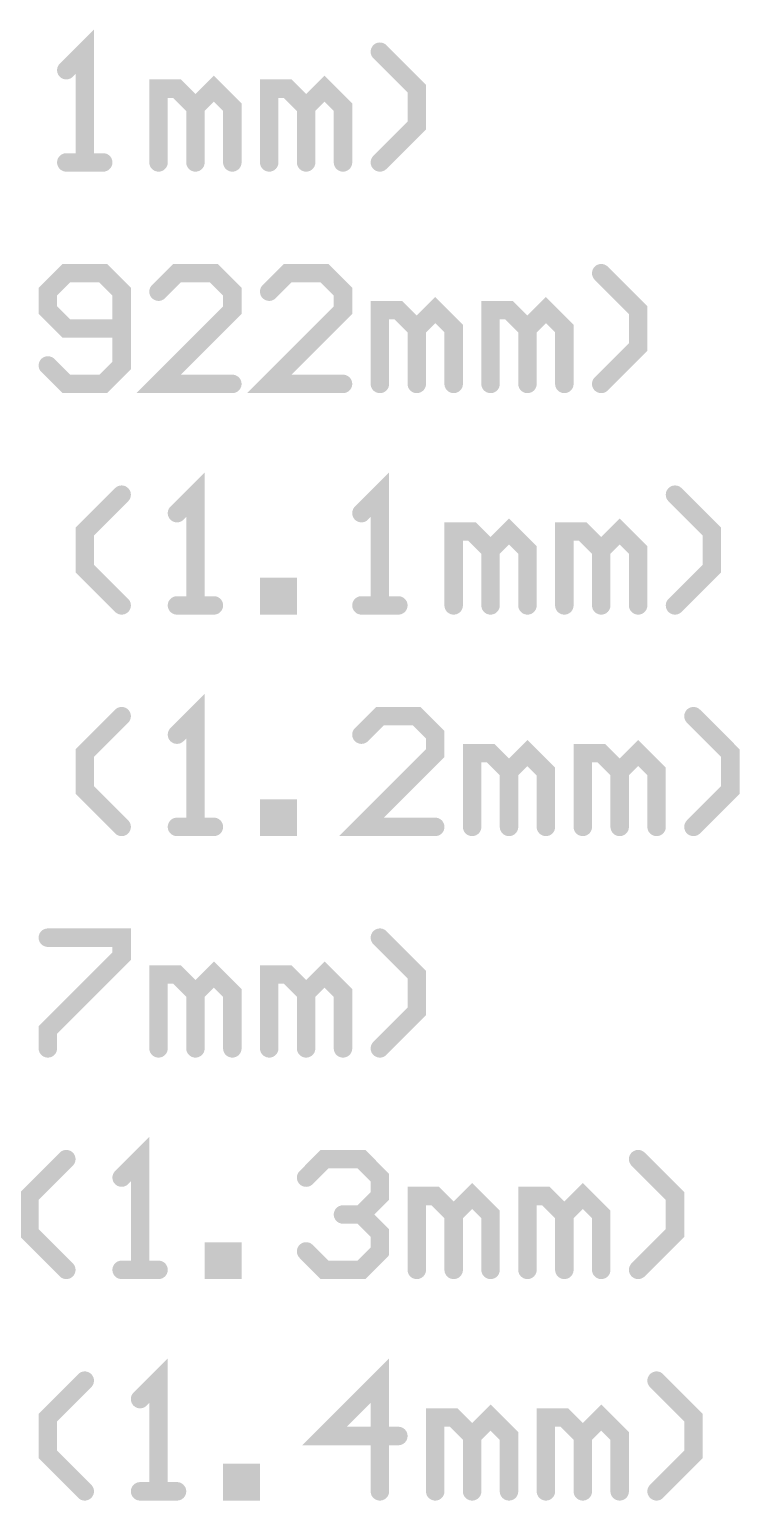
# Model space of a CAD drawing. Extents: x -9.8 to 23.3, y -7.1 to 14.3.
# Drawn here: x 13.63 to 14.014, y 1.545 to 2.342 of the extents above; entities that cross this region are included whole.
import ezdxf

# ---------------------------------------------------------------- set-up
doc = ezdxf.new("R2010")
doc.units = 0
doc.layers.add('2D_LINE_00', color=1, linetype='CONTINUOUS')

# ---------------------------------------------------------------- blocks, each defined once
blk = doc.blocks.new('SMOOTH_0$01')
at = {"const_width": 0.005}
blk.add_lwpolyline([(-0.0025, 0, 1), (0.0025, 0, 1)], format="xyb", close=True, dxfattribs=at)
blk = doc.blocks.new('DRAWING_2564')
at = {"layer": '2D_LINE_00', "const_width": 0.01}
blk.add_lwpolyline([(0, 0), (0.01999, 0), (0.00999, 0), (0.00999, 0.05998), (0, 0.04998)], dxfattribs=at)
at = {"layer": '2D_LINE_00'}
for p in [(0.00999, 0.05998), (0, 0.04998), (0, 0), (0.00999, 0), (0.01999, 0)]:
    blk.add_blockref('SMOOTH_0$01', p, dxfattribs=at)
blk = doc.blocks.new('DRAWING_2565')
at = {"layer": '2D_LINE_00', "const_width": 0.01}
blk.add_lwpolyline([(0, 0), (0, 0.03999), (0.01, 0.03999), (0.02, 0.02999), (0.02, 0), (0.02, 0.02999), (0.02999, 0.03999), (0.03999, 0.02999), (0.03999, 0)], dxfattribs=at)
at = {"layer": '2D_LINE_00'}
for p in [(0, 0.03999), (0.01, 0.03999), (0.02999, 0.03999), (0.02, 0.02999), (0.02, 0.02999), (0.03999, 0.02999), (0, 0), (0.02, 0), (0.03999, 0)]:
    blk.add_blockref('SMOOTH_0$01', p, dxfattribs=at)
blk = doc.blocks.new('DRAWING_2566')
at = {"layer": '2D_LINE_00', "const_width": 0.01}
blk.add_lwpolyline([(0, 0), (0, 0.03999), (0.01, 0.03999), (0.02, 0.02999), (0.02, 0), (0.02, 0.02999), (0.02999, 0.03999), (0.03999, 0.02999), (0.03999, 0)], dxfattribs=at)
at = {"layer": '2D_LINE_00'}
for p in [(0, 0.03999), (0.01, 0.03999), (0.02999, 0.03999), (0.02, 0.02999), (0.02, 0.02999), (0.03999, 0.02999), (0, 0), (0.02, 0), (0.03999, 0)]:
    blk.add_blockref('SMOOTH_0$01', p, dxfattribs=at)
blk = doc.blocks.new('DRAWING_2567')
at = {"layer": '2D_LINE_00', "const_width": 0.01}
blk.add_lwpolyline([(0, 0), (0.02, 0.01999), (0.02, 0.03999), (0, 0.05998)], dxfattribs=at)
at = {"layer": '2D_LINE_00'}
for p in [(0, 0.05998), (0.02, 0.03999), (0.02, 0.01999), (0, 0)]:
    blk.add_blockref('SMOOTH_0$01', p, dxfattribs=at)
blk = doc.blocks.new('DRAWING_2587')
at = {"layer": '2D_LINE_00', "const_width": 0.01}
blk.add_lwpolyline([(0, 0), (0.01, -0.01), (0.02999, -0.01), (0.03999, 0), (0.03999, 0.03998), (0.02999, 0.04998), (0.01, 0.04998), (0, 0.03998), (0, 0.02999), (0.01, 0.01999), (0.03999, 0.01999)], dxfattribs=at)
at = {"layer": '2D_LINE_00'}
for p in [(0.01, 0.04998), (0.02999, 0.04998), (0, 0.03998), (0.03999, 0.03998), (0, 0.02999), (0.01, 0.01999), (0.03999, 0.01999), (0, 0), (0.03999, 0), (0.01, -0.01), (0.02999, -0.01)]:
    blk.add_blockref('SMOOTH_0$01', p, dxfattribs=at)
blk = doc.blocks.new('DRAWING_2588')
at = {"layer": '2D_LINE_00', "const_width": 0.01}
blk.add_lwpolyline([(0, 0), (-0.03999, 0), (0, 0.03999), (0, 0.04998), (-0.01, 0.05998), (-0.02999, 0.05998), (-0.03999, 0.04998)], dxfattribs=at)
at = {"layer": '2D_LINE_00'}
for p in [(-0.02999, 0.05998), (-0.01, 0.05998), (-0.03999, 0.04998), (0, 0.04998), (0, 0.03999), (-0.03999, 0), (0, 0)]:
    blk.add_blockref('SMOOTH_0$01', p, dxfattribs=at)
blk = doc.blocks.new('DRAWING_2589')
at = {"layer": '2D_LINE_00', "const_width": 0.01}
blk.add_lwpolyline([(0, 0), (-0.03999, 0), (0, 0.03999), (0, 0.04998), (-0.01, 0.05998), (-0.02999, 0.05998), (-0.03999, 0.04998)], dxfattribs=at)
at = {"layer": '2D_LINE_00'}
for p in [(-0.02999, 0.05998), (-0.01, 0.05998), (-0.03999, 0.04998), (0, 0.04998), (0, 0.03999), (-0.03999, 0), (0, 0)]:
    blk.add_blockref('SMOOTH_0$01', p, dxfattribs=at)
blk = doc.blocks.new('DRAWING_2590')
at = {"layer": '2D_LINE_00', "const_width": 0.01}
blk.add_lwpolyline([(0, 0), (0, 0.03999), (0.01, 0.03999), (0.02, 0.02999), (0.02, 0), (0.02, 0.02999), (0.02999, 0.03999), (0.03999, 0.02999), (0.03999, 0)], dxfattribs=at)
at = {"layer": '2D_LINE_00'}
for p in [(0, 0.03999), (0.01, 0.03999), (0.02999, 0.03999), (0.02, 0.02999), (0.02, 0.02999), (0.03999, 0.02999), (0, 0), (0.02, 0), (0.03999, 0)]:
    blk.add_blockref('SMOOTH_0$01', p, dxfattribs=at)
blk = doc.blocks.new('DRAWING_2591')
at = {"layer": '2D_LINE_00', "const_width": 0.01}
blk.add_lwpolyline([(0, 0), (0, 0.03999), (0.01, 0.03999), (0.02, 0.02999), (0.02, 0), (0.02, 0.02999), (0.02999, 0.03999), (0.03999, 0.02999), (0.03999, 0)], dxfattribs=at)
at = {"layer": '2D_LINE_00'}
for p in [(0, 0.03999), (0.01, 0.03999), (0.02999, 0.03999), (0.02, 0.02999), (0.02, 0.02999), (0.03999, 0.02999), (0, 0), (0.02, 0), (0.03999, 0)]:
    blk.add_blockref('SMOOTH_0$01', p, dxfattribs=at)
blk = doc.blocks.new('DRAWING_2592')
at = {"layer": '2D_LINE_00', "const_width": 0.01}
blk.add_lwpolyline([(0, 0), (0.02, 0.01999), (0.02, 0.03999), (0, 0.05998)], dxfattribs=at)
at = {"layer": '2D_LINE_00'}
for p in [(0, 0.05998), (0.02, 0.03999), (0.02, 0.01999), (0, 0)]:
    blk.add_blockref('SMOOTH_0$01', p, dxfattribs=at)
blk = doc.blocks.new('DRAWING_2612')
at = {"layer": '2D_LINE_00', "const_width": 0.01}
blk.add_lwpolyline([(0, 0), (-0.02, 0.01999), (-0.02, 0.03999), (0, 0.05998)], dxfattribs=at)
at = {"layer": '2D_LINE_00'}
for p in [(0, 0.05998), (-0.02, 0.03999), (-0.02, 0.01999), (0, 0)]:
    blk.add_blockref('SMOOTH_0$01', p, dxfattribs=at)
blk = doc.blocks.new('DRAWING_2613')
at = {"layer": '2D_LINE_00', "const_width": 0.01}
blk.add_lwpolyline([(0, 0), (0.01999, 0), (0.01, 0), (0.01, 0.05998), (0, 0.04998)], dxfattribs=at)
at = {"layer": '2D_LINE_00'}
for p in [(0.01, 0.05998), (0, 0.04998), (0, 0), (0.01, 0), (0.01999, 0)]:
    blk.add_blockref('SMOOTH_0$01', p, dxfattribs=at)
blk = doc.blocks.new('DRAWING_2614')
at = {"layer": '2D_LINE_00', "const_width": 0.01}
blk.add_lwpolyline([(0, 0), (0, 0.01), (0.01, 0.01), (0.01, 0), (0, 0)], dxfattribs=at)
at = {"layer": '2D_LINE_00'}
for p in [(0, 0.01), (0.01, 0.01), (0, 0), (0, 0), (0.01, 0)]:
    blk.add_blockref('SMOOTH_0$01', p, dxfattribs=at)
blk = doc.blocks.new('DRAWING_2615')
at = {"layer": '2D_LINE_00', "const_width": 0.01}
blk.add_lwpolyline([(0, 0), (0.01999, 0), (0.00999, 0), (0.00999, 0.05998), (0, 0.04998)], dxfattribs=at)
at = {"layer": '2D_LINE_00'}
for p in [(0.00999, 0.05998), (0, 0.04998), (0, 0), (0.00999, 0), (0.01999, 0)]:
    blk.add_blockref('SMOOTH_0$01', p, dxfattribs=at)
blk = doc.blocks.new('DRAWING_2616')
at = {"layer": '2D_LINE_00', "const_width": 0.01}
blk.add_lwpolyline([(0, 0), (0, 0.03999), (0.01, 0.03999), (0.01999, 0.02999), (0.01999, 0), (0.01999, 0.02999), (0.02999, 0.03999), (0.03999, 0.02999), (0.03999, 0)], dxfattribs=at)
at = {"layer": '2D_LINE_00'}
for p in [(0, 0.03999), (0.01, 0.03999), (0.02999, 0.03999), (0.01999, 0.02999), (0.01999, 0.02999), (0.03999, 0.02999), (0, 0), (0.01999, 0), (0.03999, 0)]:
    blk.add_blockref('SMOOTH_0$01', p, dxfattribs=at)
blk = doc.blocks.new('DRAWING_2617')
at = {"layer": '2D_LINE_00', "const_width": 0.01}
blk.add_lwpolyline([(0, 0), (0, 0.03999), (0.01, 0.03999), (0.01999, 0.02999), (0.01999, 0), (0.01999, 0.02999), (0.02999, 0.03999), (0.03999, 0.02999), (0.03999, 0)], dxfattribs=at)
at = {"layer": '2D_LINE_00'}
for p in [(0, 0.03999), (0.01, 0.03999), (0.02999, 0.03999), (0.01999, 0.02999), (0.01999, 0.02999), (0.03999, 0.02999), (0, 0), (0.01999, 0), (0.03999, 0)]:
    blk.add_blockref('SMOOTH_0$01', p, dxfattribs=at)
blk = doc.blocks.new('DRAWING_2618')
at = {"layer": '2D_LINE_00', "const_width": 0.01}
blk.add_lwpolyline([(0, 0), (0.02, 0.01999), (0.02, 0.03999), (0, 0.05998)], dxfattribs=at)
at = {"layer": '2D_LINE_00'}
for p in [(0, 0.05998), (0.02, 0.03999), (0.02, 0.01999), (0, 0)]:
    blk.add_blockref('SMOOTH_0$01', p, dxfattribs=at)
blk = doc.blocks.new('DRAWING_2638')
at = {"layer": '2D_LINE_00', "const_width": 0.01}
blk.add_lwpolyline([(0, 0), (-0.02, 0.01999), (-0.02, 0.03999), (0, 0.05998)], dxfattribs=at)
at = {"layer": '2D_LINE_00'}
for p in [(0, 0.05998), (-0.02, 0.03999), (-0.02, 0.01999), (0, 0)]:
    blk.add_blockref('SMOOTH_0$01', p, dxfattribs=at)
blk = doc.blocks.new('DRAWING_2639')
at = {"layer": '2D_LINE_00', "const_width": 0.01}
blk.add_lwpolyline([(0, 0), (0.01999, 0), (0.01, 0), (0.01, 0.05998), (0, 0.04998)], dxfattribs=at)
at = {"layer": '2D_LINE_00'}
for p in [(0.01, 0.05998), (0, 0.04998), (0, 0), (0.01, 0), (0.01999, 0)]:
    blk.add_blockref('SMOOTH_0$01', p, dxfattribs=at)
blk = doc.blocks.new('DRAWING_2640')
at = {"layer": '2D_LINE_00', "const_width": 0.01}
blk.add_lwpolyline([(0, 0), (0, 0.01), (0.01, 0.01), (0.01, 0), (0, 0)], dxfattribs=at)
at = {"layer": '2D_LINE_00'}
for p in [(0, 0.01), (0.01, 0.01), (0, 0), (0, 0), (0.01, 0)]:
    blk.add_blockref('SMOOTH_0$01', p, dxfattribs=at)
blk = doc.blocks.new('DRAWING_2641')
at = {"layer": '2D_LINE_00', "const_width": 0.01}
blk.add_lwpolyline([(0, 0), (-0.03998, 0), (0, 0.03999), (0, 0.04998), (-0.00999, 0.05998), (-0.02999, 0.05998), (-0.03998, 0.04998)], dxfattribs=at)
at = {"layer": '2D_LINE_00'}
for p in [(-0.02999, 0.05998), (-0.00999, 0.05998), (-0.03998, 0.04998), (0, 0.04998), (0, 0.03999), (-0.03998, 0), (0, 0)]:
    blk.add_blockref('SMOOTH_0$01', p, dxfattribs=at)
blk = doc.blocks.new('DRAWING_2642')
at = {"layer": '2D_LINE_00', "const_width": 0.01}
blk.add_lwpolyline([(0, 0), (0, 0.03999), (0.00999, 0.03999), (0.01999, 0.02999), (0.01999, 0), (0.01999, 0.02999), (0.02999, 0.03999), (0.03998, 0.02999), (0.03998, 0)], dxfattribs=at)
at = {"layer": '2D_LINE_00'}
for p in [(0, 0.03999), (0.00999, 0.03999), (0.02999, 0.03999), (0.01999, 0.02999), (0.01999, 0.02999), (0.03998, 0.02999), (0, 0), (0.01999, 0), (0.03998, 0)]:
    blk.add_blockref('SMOOTH_0$01', p, dxfattribs=at)
blk = doc.blocks.new('DRAWING_2643')
at = {"layer": '2D_LINE_00', "const_width": 0.01}
blk.add_lwpolyline([(0, 0), (0, 0.03999), (0.00999, 0.03999), (0.01999, 0.02999), (0.01999, 0), (0.01999, 0.02999), (0.02999, 0.03999), (0.03999, 0.02999), (0.03999, 0)], dxfattribs=at)
at = {"layer": '2D_LINE_00'}
for p in [(0, 0.03999), (0.00999, 0.03999), (0.02999, 0.03999), (0.01999, 0.02999), (0.01999, 0.02999), (0.03999, 0.02999), (0, 0), (0.01999, 0), (0.03999, 0)]:
    blk.add_blockref('SMOOTH_0$01', p, dxfattribs=at)
blk = doc.blocks.new('DRAWING_2644')
at = {"layer": '2D_LINE_00', "const_width": 0.01}
blk.add_lwpolyline([(0, 0), (0.01999, 0.01999), (0.01999, 0.03999), (0, 0.05998)], dxfattribs=at)
at = {"layer": '2D_LINE_00'}
for p in [(0, 0.05998), (0.01999, 0.03999), (0.01999, 0.01999), (0, 0)]:
    blk.add_blockref('SMOOTH_0$01', p, dxfattribs=at)
blk = doc.blocks.new('DRAWING_2665')
at = {"layer": '2D_LINE_00', "const_width": 0.01}
blk.add_lwpolyline([(0, 0), (0.03999, 0), (0.03999, -0.01), (0, -0.04998), (0, -0.05998)], dxfattribs=at)
at = {"layer": '2D_LINE_00'}
for p in [(0, 0), (0.03999, 0), (0.03999, -0.01), (0, -0.04998), (0, -0.05998)]:
    blk.add_blockref('SMOOTH_0$01', p, dxfattribs=at)
blk = doc.blocks.new('DRAWING_2666')
at = {"layer": '2D_LINE_00', "const_width": 0.01}
blk.add_lwpolyline([(0, 0), (0, 0.03999), (0.01, 0.03999), (0.02, 0.02999), (0.02, 0), (0.02, 0.02999), (0.02999, 0.03999), (0.03999, 0.02999), (0.03999, 0)], dxfattribs=at)
at = {"layer": '2D_LINE_00'}
for p in [(0, 0.03999), (0.01, 0.03999), (0.02999, 0.03999), (0.02, 0.02999), (0.02, 0.02999), (0.03999, 0.02999), (0, 0), (0.02, 0), (0.03999, 0)]:
    blk.add_blockref('SMOOTH_0$01', p, dxfattribs=at)
blk = doc.blocks.new('DRAWING_2667')
at = {"layer": '2D_LINE_00', "const_width": 0.01}
blk.add_lwpolyline([(0, 0), (0, 0.03999), (0.01, 0.03999), (0.02, 0.02999), (0.02, 0), (0.02, 0.02999), (0.02999, 0.03999), (0.03999, 0.02999), (0.03999, 0)], dxfattribs=at)
at = {"layer": '2D_LINE_00'}
for p in [(0, 0.03999), (0.01, 0.03999), (0.02999, 0.03999), (0.02, 0.02999), (0.02, 0.02999), (0.03999, 0.02999), (0, 0), (0.02, 0), (0.03999, 0)]:
    blk.add_blockref('SMOOTH_0$01', p, dxfattribs=at)
blk = doc.blocks.new('DRAWING_2668')
at = {"layer": '2D_LINE_00', "const_width": 0.01}
blk.add_lwpolyline([(0, 0), (0.02, 0.01999), (0.02, 0.03999), (0, 0.05998)], dxfattribs=at)
at = {"layer": '2D_LINE_00'}
for p in [(0, 0.05998), (0.02, 0.03999), (0.02, 0.01999), (0, 0)]:
    blk.add_blockref('SMOOTH_0$01', p, dxfattribs=at)
blk = doc.blocks.new('DRAWING_2691')
at = {"layer": '2D_LINE_00', "const_width": 0.01}
blk.add_lwpolyline([(0, 0), (-0.02, 0.01999), (-0.02, 0.03999), (0, 0.05998)], dxfattribs=at)
at = {"layer": '2D_LINE_00'}
for p in [(0, 0.05998), (-0.02, 0.03999), (-0.02, 0.01999), (0, 0)]:
    blk.add_blockref('SMOOTH_0$01', p, dxfattribs=at)
blk = doc.blocks.new('DRAWING_2692')
at = {"layer": '2D_LINE_00', "const_width": 0.01}
blk.add_lwpolyline([(0, 0), (0.01999, 0), (0.01, 0), (0.01, 0.05998), (0, 0.04998)], dxfattribs=at)
at = {"layer": '2D_LINE_00'}
for p in [(0.01, 0.05998), (0, 0.04998), (0, 0), (0.01, 0), (0.01999, 0)]:
    blk.add_blockref('SMOOTH_0$01', p, dxfattribs=at)
blk = doc.blocks.new('DRAWING_2693')
at = {"layer": '2D_LINE_00', "const_width": 0.01}
blk.add_lwpolyline([(0, 0), (0, 0.01), (0.01, 0.01), (0.01, 0), (0, 0)], dxfattribs=at)
at = {"layer": '2D_LINE_00'}
for p in [(0, 0.01), (0.01, 0.01), (0, 0), (0, 0), (0.01, 0)]:
    blk.add_blockref('SMOOTH_0$01', p, dxfattribs=at)
blk = doc.blocks.new('DRAWING_2694')
at = {"layer": '2D_LINE_00', "const_width": 0.01}
blk.add_lwpolyline([(0, 0), (0.00999, 0.01), (0.02999, 0.01), (0.03998, 0), (0.03998, -0.00999), (0.02999, -0.01999), (0.01999, -0.01999), (0.02999, -0.01999), (0.03998, -0.02999), (0.03998, -0.03998), (0.02999, -0.04998), (0.00999, -0.04998), (0, -0.03998)], dxfattribs=at)
at = {"layer": '2D_LINE_00'}
for p in [(0.00999, 0.01), (0.02999, 0.01), (0, 0), (0.03998, 0), (0.03998, -0.00999), (0.01999, -0.01999), (0.02999, -0.01999), (0.02999, -0.01999), (0.03998, -0.02999), (0, -0.03998), (0.03998, -0.03998), (0.00999, -0.04998), (0.02999, -0.04998)]:
    blk.add_blockref('SMOOTH_0$01', p, dxfattribs=at)
blk = doc.blocks.new('DRAWING_2695')
at = {"layer": '2D_LINE_00', "const_width": 0.01}
blk.add_lwpolyline([(0, 0), (0, 0.03999), (0.00999, 0.03999), (0.01999, 0.02999), (0.01999, 0), (0.01999, 0.02999), (0.02999, 0.03999), (0.03998, 0.02999), (0.03998, 0)], dxfattribs=at)
at = {"layer": '2D_LINE_00'}
for p in [(0, 0.03999), (0.00999, 0.03999), (0.02999, 0.03999), (0.01999, 0.02999), (0.01999, 0.02999), (0.03998, 0.02999), (0, 0), (0.01999, 0), (0.03998, 0)]:
    blk.add_blockref('SMOOTH_0$01', p, dxfattribs=at)
blk = doc.blocks.new('DRAWING_2696')
at = {"layer": '2D_LINE_00', "const_width": 0.01}
blk.add_lwpolyline([(0, 0), (0, 0.03999), (0.00999, 0.03999), (0.01999, 0.02999), (0.01999, 0), (0.01999, 0.02999), (0.02999, 0.03999), (0.03998, 0.02999), (0.03998, 0)], dxfattribs=at)
at = {"layer": '2D_LINE_00'}
for p in [(0, 0.03999), (0.00999, 0.03999), (0.02999, 0.03999), (0.01999, 0.02999), (0.01999, 0.02999), (0.03998, 0.02999), (0, 0), (0.01999, 0), (0.03998, 0)]:
    blk.add_blockref('SMOOTH_0$01', p, dxfattribs=at)
blk = doc.blocks.new('DRAWING_2697')
at = {"layer": '2D_LINE_00', "const_width": 0.01}
blk.add_lwpolyline([(0, 0), (0.01999, 0.01999), (0.01999, 0.03999), (0, 0.05998)], dxfattribs=at)
at = {"layer": '2D_LINE_00'}
for p in [(0, 0.05998), (0.01999, 0.03999), (0.01999, 0.01999), (0, 0)]:
    blk.add_blockref('SMOOTH_0$01', p, dxfattribs=at)
blk = doc.blocks.new('DRAWING_2720')
at = {"layer": '2D_LINE_00', "const_width": 0.01}
blk.add_lwpolyline([(0, 0), (-0.01999, 0.01999), (-0.01999, 0.03999), (0, 0.05998)], dxfattribs=at)
at = {"layer": '2D_LINE_00'}
for p in [(0, 0.05998), (-0.01999, 0.03999), (-0.01999, 0.01999), (0, 0)]:
    blk.add_blockref('SMOOTH_0$01', p, dxfattribs=at)
blk = doc.blocks.new('DRAWING_2721')
at = {"layer": '2D_LINE_00', "const_width": 0.01}
blk.add_lwpolyline([(0, 0), (0.01999, 0), (0.00999, 0), (0.00999, 0.05998), (0, 0.04998)], dxfattribs=at)
at = {"layer": '2D_LINE_00'}
for p in [(0.00999, 0.05998), (0, 0.04998), (0, 0), (0.00999, 0), (0.01999, 0)]:
    blk.add_blockref('SMOOTH_0$01', p, dxfattribs=at)
blk = doc.blocks.new('DRAWING_2722')
at = {"layer": '2D_LINE_00', "const_width": 0.01}
blk.add_lwpolyline([(0, 0), (0, 0.01), (0.01, 0.01), (0.01, 0), (0, 0)], dxfattribs=at)
at = {"layer": '2D_LINE_00'}
for p in [(0, 0.01), (0.01, 0.01), (0, 0), (0, 0), (0.01, 0)]:
    blk.add_blockref('SMOOTH_0$01', p, dxfattribs=at)
blk = doc.blocks.new('DRAWING_2723')
at = {"layer": '2D_LINE_00', "const_width": 0.01}
blk.add_lwpolyline([(0, 0), (0, 0.05998), (-0.02999, 0.02999), (0.01, 0.02999)], dxfattribs=at)
at = {"layer": '2D_LINE_00'}
for p in [(0, 0.05998), (-0.02999, 0.02999), (0.01, 0.02999), (0, 0)]:
    blk.add_blockref('SMOOTH_0$01', p, dxfattribs=at)
blk = doc.blocks.new('DRAWING_2724')
at = {"layer": '2D_LINE_00', "const_width": 0.01}
blk.add_lwpolyline([(0, 0), (0, 0.03999), (0.01, 0.03999), (0.02, 0.02999), (0.02, 0), (0.02, 0.02999), (0.02999, 0.03999), (0.03999, 0.02999), (0.03999, 0)], dxfattribs=at)
at = {"layer": '2D_LINE_00'}
for p in [(0, 0.03999), (0.01, 0.03999), (0.02999, 0.03999), (0.02, 0.02999), (0.02, 0.02999), (0.03999, 0.02999), (0, 0), (0.02, 0), (0.03999, 0)]:
    blk.add_blockref('SMOOTH_0$01', p, dxfattribs=at)
blk = doc.blocks.new('DRAWING_2725')
at = {"layer": '2D_LINE_00', "const_width": 0.01}
blk.add_lwpolyline([(0, 0), (0, 0.03999), (0.01, 0.03999), (0.02, 0.02999), (0.02, 0), (0.02, 0.02999), (0.02999, 0.03999), (0.03999, 0.02999), (0.03999, 0)], dxfattribs=at)
at = {"layer": '2D_LINE_00'}
for p in [(0, 0.03999), (0.01, 0.03999), (0.02999, 0.03999), (0.02, 0.02999), (0.02, 0.02999), (0.03999, 0.02999), (0, 0), (0.02, 0), (0.03999, 0)]:
    blk.add_blockref('SMOOTH_0$01', p, dxfattribs=at)
blk = doc.blocks.new('DRAWING_2726')
at = {"layer": '2D_LINE_00', "const_width": 0.01}
blk.add_lwpolyline([(0, 0), (0.01999, 0.01999), (0.01999, 0.03999), (0, 0.05998)], dxfattribs=at)
at = {"layer": '2D_LINE_00'}
for p in [(0, 0.05998), (0.01999, 0.03999), (0.01999, 0.01999), (0, 0)]:
    blk.add_blockref('SMOOTH_0$01', p, dxfattribs=at)

msp = doc.modelspace()

# ---------------------------------------------------------------- block references
for name, p in [('DRAWING_2564', (13.64951, 2.27)), ('DRAWING_2567', (13.81945, 2.27)), ('DRAWING_2565', (13.69949, 2.27)), ('DRAWING_2566', (13.75947, 2.27)), ('DRAWING_2587', (13.63951, 2.16)), ('DRAWING_2588', (13.73948, 2.15)), ('DRAWING_2589', (13.79946, 2.15)), ('DRAWING_2592', (13.93941, 2.15)), ('DRAWING_2590', (13.81945, 2.15)), ('DRAWING_2591', (13.87943, 2.15)), ('DRAWING_2613', (13.70949, 2.03)), ('DRAWING_2615', (13.80946, 2.03)), ('DRAWING_2612', (13.6795, 2.03)), ('DRAWING_2618', (13.9794, 2.03)), ('DRAWING_2616', (13.85944, 2.03)), ('DRAWING_2617', (13.91942, 2.03)), ('DRAWING_2614', (13.75947, 2.03)), ('DRAWING_2639', (13.70949, 1.91)), ('DRAWING_2638', (13.6795, 1.91)), ('DRAWING_2641', (13.84944, 1.91)), ('DRAWING_2644', (13.9894, 1.91)), ('DRAWING_2642', (13.86944, 1.91)), ('DRAWING_2643', (13.92942, 1.91)), ('DRAWING_2640', (13.75947, 1.91)), ('DRAWING_2665', (13.63951, 1.84998)), ('DRAWING_2668', (13.81945, 1.79)), ('DRAWING_2666', (13.69949, 1.79)), ('DRAWING_2667', (13.75947, 1.79)), ('DRAWING_2692', (13.6795, 1.67)), ('DRAWING_2691', (13.64951, 1.67)), ('DRAWING_2694', (13.77947, 1.71998)), ('DRAWING_2697', (13.95941, 1.67)), ('DRAWING_2695', (13.83945, 1.67)), ('DRAWING_2696', (13.89943, 1.67)), ('DRAWING_2693', (13.72948, 1.67)), ('DRAWING_2721', (13.6895, 1.55)), ('DRAWING_2723', (13.81945, 1.55)), ('DRAWING_2720', (13.6595, 1.55)), ('DRAWING_2726', (13.96941, 1.55)), ('DRAWING_2724', (13.84944, 1.55)), ('DRAWING_2725', (13.90942, 1.55)), ('DRAWING_2722', (13.73948, 1.55))]:
    msp.add_blockref(name, p)

doc.saveas('drawing.dxf')
